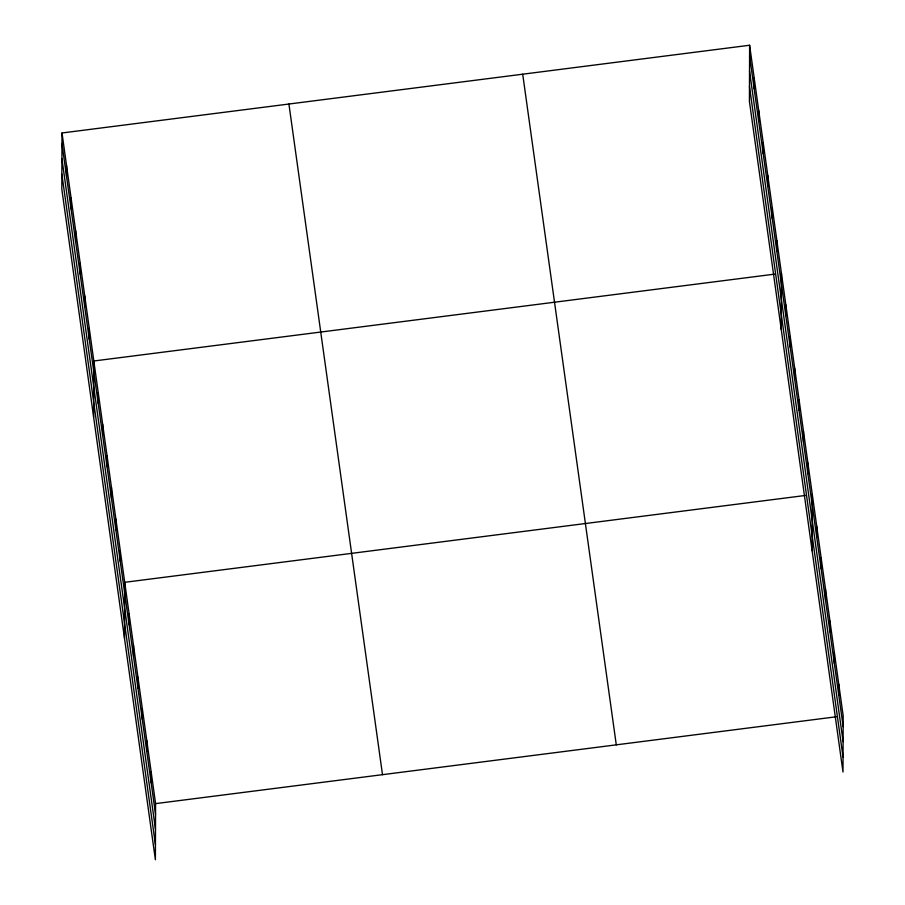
<?xml version="1.0" encoding="UTF-8"?>
<svg xmlns="http://www.w3.org/2000/svg" width="905" height="905" viewBox="0 0 905 905"><rect width="100%" height="100%" fill="white"/><g stroke="black" fill="none" stroke-linecap="round" stroke-linejoin="round"><path stroke-width="1.36" d="M62.004 132.978L61.812 189.111L155.389 859.75L155.581 803.617L62.004 132.978L749.612 45.25L843.189 715.889L842.996 772.022L749.419 101.383L749.612 45.25M66.517 176.305L66.551 165.558M71.065 208.874L71.099 198.127M75.601 241.443L75.647 230.707M80.149 274.023L80.194 263.276M84.697 306.591L84.731 295.844M89.244 339.171L89.278 328.425M93.634 417.126L93.826 360.993L774.68 274.136M98.193 403.359L98.238 392.612M102.604 434.977L102.65 424.23M107.016 466.595L107.062 455.849M111.428 498.214L111.473 487.467M115.84 529.821L115.885 519.074M120.252 561.439L120.297 550.693M124.505 638.432L124.709 582.311L805.552 495.442M129.076 624.676L129.11 613.929M133.488 656.283L133.521 645.548M137.899 687.902L137.933 677.155M142.311 719.52L142.345 708.773M146.723 751.139L146.757 740.392M151.135 782.757L151.169 772.01M754.125 88.566L754.159 77.819M758.662 121.146L758.707 110.399M763.209 153.714L763.243 142.967M767.757 186.294L767.791 175.547M772.304 218.863L772.338 208.116M776.841 251.443L776.886 240.696M781.23 329.397L781.434 273.265M785.8 315.63L785.834 304.883M790.212 347.248L790.246 336.502M794.624 378.867L794.658 368.12M799.036 410.474L799.07 399.727M803.448 442.093L803.482 431.346M807.86 473.711L807.894 462.964M812.113 550.704L812.305 494.583M816.683 536.948L816.717 526.201M821.095 568.555L821.129 557.808M825.507 600.173L825.541 589.427M829.919 631.792L829.953 621.045M834.331 663.41L834.365 652.663M838.743 695.029L838.777 684.282M155.581 803.617L836.435 716.76M749.578 55.997L843.155 726.636M749.521 70.975L843.098 741.614M749.464 86.405L843.041 757.044M522.705 74.199L616.282 744.849M288.921 104.03L382.498 774.669M61.97 143.725L155.547 814.364M61.913 158.703L155.49 829.342M61.868 174.133L155.445 844.772"/></g></svg>
